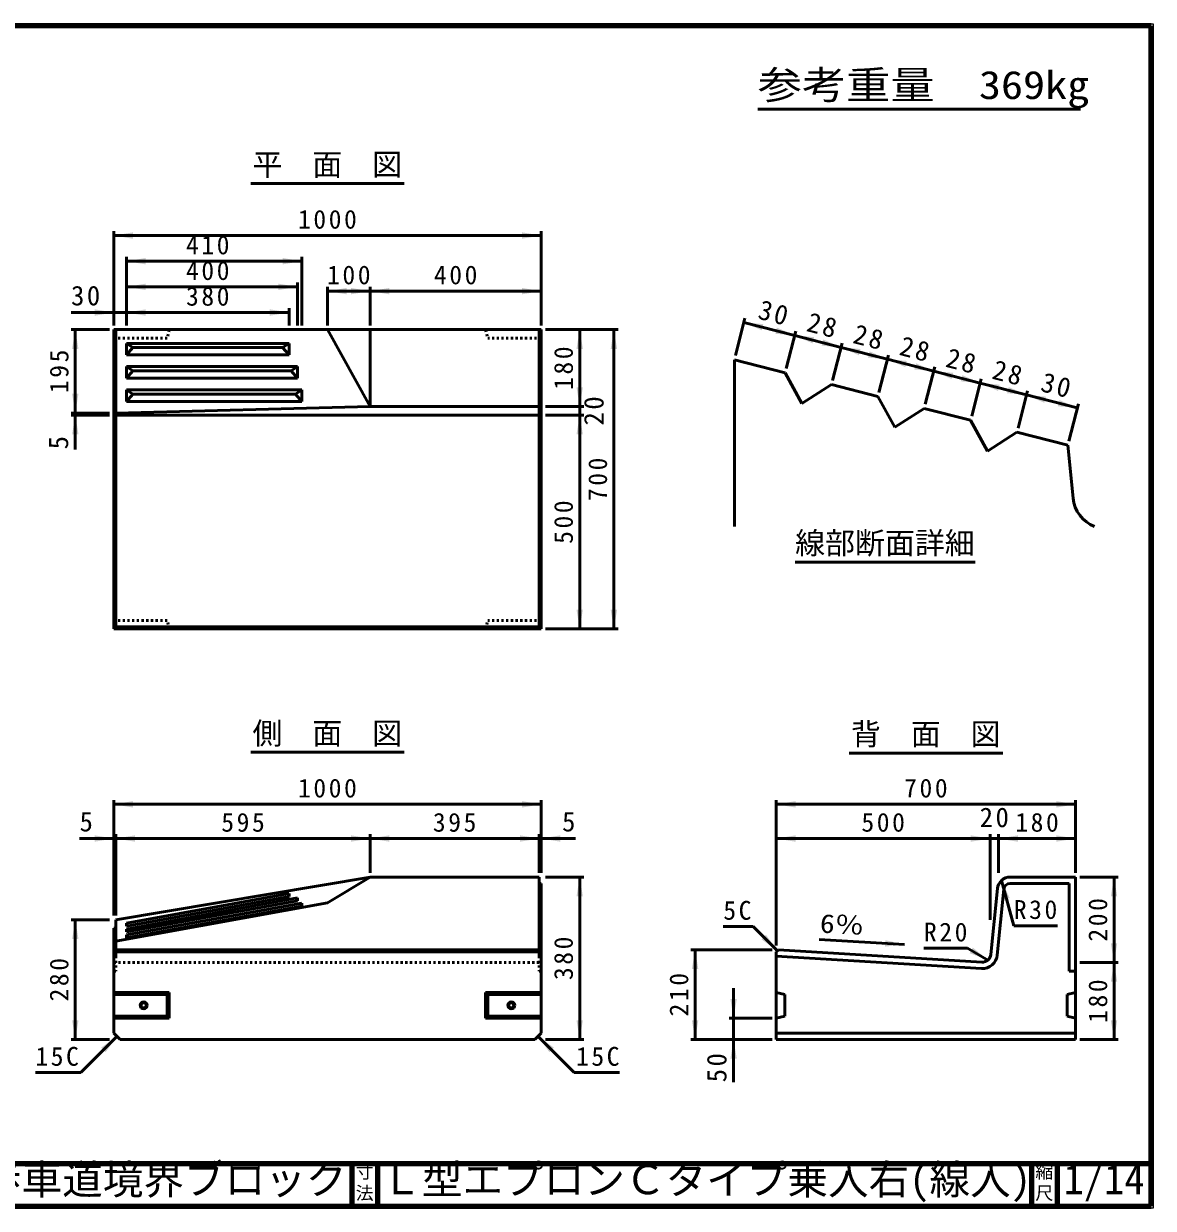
# Model space of a CAD drawing. Units: millimetres, scale not verified. Extents: x 100 to 4105, y 100 to 2870.
# Drawn here: x 1462 to 4105, y 100 to 2870 of the extents above; entities that cross this region are included whole.
import ezdxf
from ezdxf.enums import TextEntityAlignment as Align

# ---------------------------------------------------------------- set-up
doc = ezdxf.new("R2010")
doc.units = ezdxf.units.MM
doc.header["$LTSCALE"] = 5
doc.linetypes.add('USER1', pattern=[2.2, 1, -1.2])
doc.layers.add('V-nasSTD', color=7, linetype='Continuous', lineweight=50)
doc.styles.add('ＭＳ ゴシック', font='')
doc.styles.get('ＭＳ ゴシック').set_extended_font_data('MS Gothic')

msp = doc.modelspace()

# ---------------------------------------------------------------- hatches: boundary and pattern name
at = {"layer": 'V-nasSTD'}
for points in [[(1718.088, 2382.129), (1673.088, 2374.629), (1718.088, 2367.129)], [(2628.088, 2367.129), (2673.088, 2374.629), (2628.088, 2382.129)], [(1748.088, 2322.129), (1703.088, 2314.629), (1748.088, 2307.129)], [(2068.088, 2307.129), (2113.088, 2314.629), (2068.088, 2322.129)], [(1748.088, 2262.129), (1703.088, 2254.629), (1748.088, 2247.129)], [(2058.088, 2247.129), (2103.088, 2254.629), (2058.088, 2262.129)], [(2218.088, 2252.129), (2173.088, 2244.629), (2218.088, 2237.129)], [(2228.088, 2237.129), (2273.088, 2244.629), (2228.088, 2252.129)], [(2318.088, 2252.129), (2273.088, 2244.629), (2318.088, 2237.129)], [(2628.088, 2237.129), (2673.088, 2244.629), (2628.088, 2252.129)], [(1628.088, 2202.129), (1673.088, 2194.629), (1628.088, 2187.129)], [(1748.088, 2202.129), (1703.088, 2194.629), (1748.088, 2187.129)], [(2038.088, 2187.129), (2083.088, 2194.629), (2038.088, 2202.129)], [(3192.678, 2167.568), (3147.226, 2171.48), (3188.953, 2153.038)], [(1590.588, 2109.629), (1583.088, 2154.629), (1575.588, 2109.629)], [(2755.588, 2109.629), (2763.088, 2154.629), (2770.588, 2109.629)], [(2835.588, 2109.629), (2843.088, 2154.629), (2850.588, 2109.629)], [(3220.547, 2144.937), (3266, 2141.025), (3224.273, 2159.467)], [(3311.452, 2137.113), (3266, 2141.025), (3307.727, 2122.583)], [(3329.037, 2117.119), (3374.49, 2113.207), (3332.763, 2131.649)], [(3419.943, 2109.295), (3374.49, 2113.207), (3416.217, 2094.765)], [(3437.528, 2089.301), (3482.98, 2085.389), (3441.253, 2103.831)], [(3528.433, 2081.477), (3482.98, 2085.389), (3524.708, 2066.947)], [(3546.018, 2061.483), (3591.471, 2057.571), (3549.744, 2076.013)], [(3636.924, 2053.659), (3591.471, 2057.571), (3633.198, 2039.129)], [(3654.509, 2033.665), (3699.961, 2029.753), (3658.234, 2048.195)], [(3745.414, 2025.841), (3699.961, 2029.753), (3741.688, 2011.311)], [(1575.588, 2004.629), (1583.088, 1959.629), (1590.588, 2004.629)], [(2770.588, 2019.629), (2763.088, 1974.629), (2755.588, 2019.629)], [(3762.999, 2005.847), (3808.452, 2001.935), (3766.724, 2020.377)], [(3853.904, 1998.023), (3808.452, 2001.935), (3850.179, 1983.493)], [(3881.773, 1975.392), (3927.226, 1971.48), (3885.499, 1989.922)], [(1590.588, 1909.629), (1583.088, 1954.629), (1575.588, 1909.629)], [(2755.588, 1909.629), (2763.088, 1954.629), (2770.588, 1909.629)], [(2770.588, 1499.629), (2763.088, 1454.629), (2755.588, 1499.629)], [(2850.588, 1499.629), (2843.088, 1454.629), (2835.588, 1499.629)], [(1718.088, 1052.129), (1673.088, 1044.629), (1718.088, 1037.129)], [(2628.088, 1037.129), (2673.088, 1044.629), (2628.088, 1052.129)], [(3268.088, 1037.129), (3223.088, 1044.629), (3268.088, 1052.129)], [(3878.088, 1052.129), (3923.088, 1044.629), (3878.088, 1037.129)], [(1628.088, 957.129), (1673.088, 964.629), (1628.088, 972.129)], [(1723.088, 972.129), (1678.088, 964.629), (1723.088, 957.129)], [(1723.088, 972.129), (1678.088, 964.629), (1723.088, 957.129)], [(2228.088, 957.129), (2273.088, 964.629), (2228.088, 972.129)], [(2318.088, 972.129), (2273.088, 964.629), (2318.088, 957.129)], [(2623.088, 957.129), (2668.088, 964.629), (2623.088, 972.129)], [(2718.088, 957.129), (2673.088, 964.629), (2718.088, 972.129)], [(3268.088, 957.129), (3223.088, 964.629), (3268.088, 972.129)], [(3678.088, 972.129), (3723.088, 964.629), (3678.088, 957.129)], [(3788.088, 957.129), (3743.088, 964.629), (3788.088, 972.129)], [(3878.088, 972.129), (3923.088, 964.629), (3878.088, 957.129)], [(2755.588, 829.629), (2763.088, 874.629), (2770.588, 829.629)], [(3768.999, 825.347), (3750.108, 866.873), (3754.51, 821.465)], [(4005.588, 829.629), (4013.088, 874.629), (4020.588, 829.629)], [(1590.588, 729.629), (1583.088, 774.629), (1575.588, 729.629)], [(3199.072, 739.252), (3225.588, 702.129), (3188.465, 728.646)], [(3478.258, 726.981), (3522.722, 716.773), (3477.351, 712.009)], [(3025.588, 659.629), (3033.088, 704.629), (3040.588, 659.629)], [(3682.845, 709.523), (3718.066, 680.528), (3675.345, 696.533)], [(4020.588, 719.629), (4013.088, 674.629), (4005.588, 719.629)], [(4005.588, 629.629), (4013.088, 674.629), (4020.588, 629.629)], [(3130.588, 589.629), (3123.088, 544.629), (3115.588, 589.629)], [(1575.588, 539.629), (1583.088, 494.629), (1590.588, 539.629)], [(2770.588, 539.629), (2763.088, 494.629), (2755.588, 539.629)], [(3040.588, 539.629), (3033.088, 494.629), (3025.588, 539.629)], [(4020.588, 539.629), (4013.088, 494.629), (4005.588, 539.629)], [(1654.072, 465.006), (1680.588, 502.129), (1643.465, 475.613)], [(2692.105, 465.006), (2665.588, 502.129), (2702.711, 475.613)], [(3115.588, 449.629), (3123.088, 494.629), (3130.588, 449.629)]]:
    msp.add_hatch(color=256, dxfattribs=at).paths.add_polyline_path(points)

# ---------------------------------------------------------------- linework, layer by layer
at = {"layer": 'V-nasSTD', "lineweight": 100}
for p, q in [((4100, 2865), (105, 2865)), ((4100, 105), (4100, 2865)), ((105, 205), (4100, 205)), ((2230, 205), (2230, 105)), ((2290, 205), (2290, 105)), ((3820, 205), (3820, 105)), ((3880, 205), (3880, 105)), ((105, 105), (4100, 105))]:
    msp.add_line(p, q, dxfattribs=at)
at = {"layer": 'V-nasSTD'}
for p, q in [((3935, 2669.806), (3179.5, 2669.806)), ((1993.588, 2496.396), (2352.588, 2496.396)), ((1673.088, 2384.629), (1673.088, 2164.629)), ((2673.088, 2384.629), (2673.088, 2164.629)), ((1673.088, 2374.629), (2673.088, 2374.629)), ((1703.088, 2324.629), (1703.088, 2164.629)), ((1703.088, 2314.629), (2113.088, 2314.629)), ((2113.088, 2324.629), (2113.088, 2164.629)), ((1703.088, 2254.629), (2103.088, 2254.629)), ((2103.088, 2264.629), (2103.088, 2164.629)), ((2173.088, 2164.629), (2173.088, 2254.629)), ((2273.088, 2244.629), (2173.088, 2244.629)), ((2273.088, 2254.629), (2273.088, 2164.629)), ((2273.088, 2244.629), (2673.088, 2244.629)), ((1673.088, 2194.629), (1573.088, 2194.629)), ((1673.088, 2194.629), (1703.088, 2194.629)), ((1703.088, 2194.629), (2083.088, 2194.629)), ((2083.088, 2204.629), (2083.088, 2164.629)), ((3127.356, 2093.987), (3149.709, 2181.167)), ((3266, 2141.025), (3147.226, 2171.48)), ((1573.088, 2154.629), (1663.088, 2154.629)), ((1583.088, 2154.629), (1583.088, 1959.629)), ((1673.088, 2154.629), (2673.088, 2154.629)), ((1673.088, 2154.629), (1673.088, 1454.629)), ((1678.088, 2154.629), (1678.088, 1454.629)), ((2173.088, 2154.629), (2273.088, 1974.629)), ((2273.088, 1974.629), (2273.088, 2154.629)), ((2668.088, 2154.629), (2668.088, 1454.629)), ((2673.088, 2154.629), (2673.088, 1454.629)), ((2853.088, 2154.629), (2683.088, 2154.629)), ((2763.088, 2154.629), (2763.088, 1974.629)), ((2843.088, 2154.629), (2843.088, 1454.629)), ((3246.13, 2063.532), (3268.484, 2150.712)), ((3374.49, 2113.207), (3266, 2141.025)), ((2083.088, 2122.539), (1703.088, 2122.539)), ((1703.088, 2122.539), (1703.088, 2095.375)), ((1718.088, 2112.595), (1703.088, 2122.539)), ((1703.088, 2095.375), (1718.088, 2112.595)), ((2068.088, 2112.595), (1718.088, 2112.595)), ((2068.088, 2112.595), (2083.088, 2122.539)), ((2083.088, 2095.375), (2068.088, 2112.595)), ((2083.088, 2122.539), (2083.088, 2095.375)), ((3354.62, 2035.714), (3376.974, 2122.894)), ((3482.98, 2085.389), (3374.49, 2113.207)), ((2083.088, 2095.375), (1703.088, 2095.375)), ((3243.646, 2053.845), (3124.872, 2084.3)), ((3124.872, 1694.3), (3124.872, 2084.3)), ((3463.11, 2007.896), (3485.464, 2095.076)), ((3591.471, 2057.571), (3482.98, 2085.389)), ((2103.088, 2068.211), (1703.088, 2068.211)), ((1703.088, 2068.211), (1703.088, 2041.047)), ((1718.088, 2058.267), (1703.088, 2068.211)), ((1703.088, 2041.047), (1718.088, 2058.267)), ((2088.088, 2058.267), (1718.088, 2058.267)), ((2088.088, 2058.267), (2103.088, 2068.211)), ((2103.088, 2041.047), (2088.088, 2058.267)), ((2103.088, 2068.211), (2103.088, 2041.047)), ((3243.646, 2053.845), (3282.989, 1981.816)), ((3571.601, 1980.078), (3593.955, 2067.257)), ((3699.961, 2029.753), (3591.471, 2057.571)), ((2103.088, 2041.047), (1703.088, 2041.047)), ((3282.989, 1981.816), (3352.136, 2026.027)), ((3460.627, 1998.209), (3352.136, 2026.027)), ((3680.091, 1952.26), (3702.445, 2039.439)), ((3808.452, 2001.935), (3699.961, 2029.753)), ((2113.088, 2013.883), (1703.088, 2013.883)), ((1703.088, 2013.883), (1703.088, 1986.719)), ((1718.088, 2003.939), (1703.088, 2013.883)), ((1703.088, 1986.719), (1718.088, 2003.939)), ((2098.088, 2003.939), (1718.088, 2003.939)), ((2098.088, 2003.939), (2113.088, 2013.883)), ((2113.088, 1986.719), (2098.088, 2003.939)), ((2113.088, 2013.883), (2113.088, 1986.719)), ((3460.627, 1998.209), (3499.969, 1926.18)), ((3788.582, 1924.442), (3810.935, 2011.621)), ((3927.226, 1971.48), (3808.452, 2001.935)), ((2273.088, 1974.629), (1678.088, 1959.629)), ((2113.088, 1986.719), (1703.088, 1986.719)), ((2673.088, 1974.629), (2273.088, 1974.629)), ((2773.088, 1974.629), (2683.088, 1974.629)), ((2763.088, 1954.629), (2763.088, 1974.629)), ((3499.969, 1926.18), (3569.117, 1970.391)), ((3677.607, 1942.573), (3569.117, 1970.391)), ((3907.356, 1893.987), (3929.709, 1981.167)), ((1573.088, 1959.629), (1663.088, 1959.629)), ((1573.088, 1954.629), (1663.088, 1954.629)), ((1583.088, 1954.629), (1583.088, 1959.629)), ((1583.088, 1954.629), (1583.088, 1874.629)), ((1678.088, 1959.629), (1673.088, 1959.629)), ((1673.088, 1954.629), (2673.088, 1954.629)), ((2773.088, 1954.629), (2683.088, 1954.629)), ((2763.088, 1454.629), (2763.088, 1954.629)), ((3677.607, 1942.573), (3716.95, 1870.544)), ((3716.95, 1870.544), (3786.098, 1914.755)), ((3904.872, 1884.3), (3786.098, 1914.755)), ((3904.872, 1884.3), (3917.217, 1760.847)), ((3267.108, 1611.217), (3688.368, 1611.217)), ((2673.088, 1454.629), (1673.088, 1454.629)), ((1678.088, 1459.629), (2668.088, 1459.629)), ((2853.088, 1454.629), (2683.088, 1454.629)), ((1993.588, 1166.396), (2352.588, 1166.396)), ((3752.588, 1164.629), (3393.588, 1164.629)), ((1673.088, 1054.629), (1673.088, 784.629)), ((2673.088, 1054.629), (2673.088, 884.629)), ((3223.088, 1054.629), (3223.088, 714.629)), ((3923.088, 1054.629), (3923.088, 884.629)), ((1673.088, 1044.629), (2673.088, 1044.629)), ((3923.088, 1044.629), (3223.088, 1044.629)), ((1678.088, 974.629), (1678.088, 784.629)), ((2273.088, 974.629), (2273.088, 884.629)), ((2668.088, 974.629), (2668.088, 884.629)), ((3723.088, 974.629), (3723.088, 774.629)), ((3743.088, 974.629), (3743.088, 884.629)), ((1673.088, 964.629), (1593.088, 964.629)), ((1673.088, 964.629), (1678.088, 964.629)), ((1678.088, 964.629), (2273.088, 964.629)), ((2273.088, 964.629), (2668.088, 964.629)), ((2673.088, 964.629), (2668.088, 964.629)), ((2673.088, 964.629), (2753.088, 964.629)), ((3723.088, 964.629), (3223.088, 964.629)), ((3743.088, 964.629), (3723.088, 964.629)), ((3923.088, 964.629), (3743.088, 964.629)), ((2273.088, 874.629), (1678.088, 774.629)), ((2273.088, 874.629), (2173.088, 814.629)), ((2273.088, 874.629), (2668.088, 874.629)), ((2668.088, 874.629), (2668.088, 689.905)), ((2673.088, 859.629), (2668.088, 859.629)), ((2673.088, 859.629), (2673.088, 509.629)), ((2773.088, 874.629), (2683.088, 874.629)), ((2763.088, 874.629), (2763.088, 494.629)), ((3750.108, 866.873), (3778.578, 760.621)), ((3923.088, 874.629), (3770.238, 874.629)), ((3908.088, 859.629), (3770.238, 859.629)), ((3908.088, 654.629), (3908.088, 859.629)), ((3923.088, 494.629), (3923.088, 874.629)), ((3933.088, 874.629), (4023.088, 874.629)), ((4013.088, 874.629), (4013.088, 674.629)), ((2083.088, 836.106), (1703.088, 767.016)), ((2083.088, 836.106), (2083.088, 829.152)), ((3740.387, 847.614), (3725.002, 693.766)), ((3755.312, 846.122), (3739.928, 692.273)), ((2173.088, 814.629), (1678.088, 724.629)), ((2083.088, 829.152), (1703.088, 760.061)), ((2103.088, 825.834), (1703.088, 753.107)), ((2103.088, 818.879), (1703.088, 746.152)), ((2113.088, 813.743), (1703.088, 739.197)), ((2113.088, 806.788), (1703.088, 732.243)), ((2103.088, 825.834), (2103.088, 818.879)), ((2113.088, 813.743), (2113.088, 806.788)), ((1573.088, 774.629), (1663.088, 774.629)), ((1583.088, 774.629), (1583.088, 494.629)), ((1673.088, 509.629), (1673.088, 755.298)), ((1678.088, 755.298), (1673.088, 755.298)), ((1678.088, 774.629), (1678.088, 689.905)), ((1703.088, 767.016), (1703.088, 760.061)), ((1703.088, 753.107), (1703.088, 746.152)), ((3169.02, 758.698), (3099.02, 758.698)), ((3225.588, 702.129), (3169.02, 758.698)), ((3880.578, 760.621), (3778.578, 760.621)), ((1703.088, 739.197), (1703.088, 732.243)), ((3522.722, 716.773), (3323.088, 728.872)), ((1678.088, 704.629), (2668.088, 704.629)), ((1678.088, 699.629), (2668.088, 699.629)), ((3213.088, 704.629), (3023.088, 704.629)), ((3033.088, 704.629), (3033.088, 494.629)), ((3228.088, 704.629), (3223.088, 699.629)), ((3223.088, 699.629), (3223.088, 494.629)), ((3228.088, 704.629), (3703.891, 675.793)), ((3670.435, 708.028), (3568.435, 708.028)), ((3718.066, 680.528), (3670.435, 708.028)), ((1673.088, 689.905), (1678.088, 689.905)), ((2668.088, 689.905), (2673.088, 689.905)), ((3223.088, 689.905), (3702.984, 660.82)), ((3933.088, 674.629), (4023.088, 674.629)), ((4013.088, 674.629), (4013.088, 494.629)), ((3908.088, 654.629), (3923.088, 654.629)), ((3123.088, 614.629), (3123.088, 544.629)), ((1803.088, 604.629), (1673.088, 604.629)), ((1798.088, 599.629), (1673.088, 599.629)), ((1803.088, 604.629), (1798.088, 599.629)), ((1798.088, 549.629), (1798.088, 599.629)), ((1803.088, 604.629), (1803.088, 544.629)), ((2673.088, 604.629), (2543.088, 604.629)), ((2543.088, 604.629), (2543.088, 544.629)), ((2548.088, 599.629), (2543.088, 604.629)), ((2673.088, 599.629), (2548.088, 599.629)), ((2548.088, 549.629), (2548.088, 599.629)), ((3223.088, 604.629), (3243.088, 599.629)), ((3243.088, 599.629), (3243.088, 549.629)), ((3923.088, 604.629), (3903.088, 599.629)), ((3903.088, 599.629), (3903.088, 549.629)), ((1798.088, 549.629), (1673.088, 549.629)), ((1803.088, 544.629), (1673.088, 544.629)), ((1798.088, 549.629), (1803.088, 544.629)), ((2548.088, 549.629), (2543.088, 544.629)), ((2673.088, 544.629), (2543.088, 544.629)), ((2673.088, 549.629), (2548.088, 549.629)), ((3213.088, 544.629), (3113.088, 544.629)), ((3123.088, 544.629), (3123.088, 494.629)), ((3243.088, 549.629), (3223.088, 544.629)), ((3903.088, 549.629), (3923.088, 544.629)), ((1680.588, 502.129), (1595.735, 417.276)), ((1673.088, 509.629), (1688.088, 494.629)), ((2673.088, 509.629), (2658.088, 494.629)), ((2665.588, 502.129), (2750.441, 417.276)), ((3223.088, 509.629), (3923.088, 509.629)), ((1573.088, 494.629), (1663.088, 494.629)), ((2658.088, 494.629), (1688.088, 494.629)), ((2773.088, 494.629), (2683.088, 494.629)), ((3213.088, 494.629), (3023.088, 494.629)), ((3123.088, 494.629), (3123.088, 394.629)), ((3223.088, 494.629), (3923.088, 494.629)), ((3933.088, 494.629), (4023.088, 494.629)), ((1595.735, 417.276), (1489.735, 417.276)), ((2750.441, 417.276), (2856.441, 417.276))]:
    msp.add_line(p, q, dxfattribs=at)
at = {"layer": 'V-nasSTD', "linetype": 'USER1'}
for p, q in [((1798.088, 2134.629), (1673.088, 2134.629)), ((1803.088, 2154.629), (1798.088, 2134.629)), ((2543.088, 2154.629), (2548.088, 2134.629)), ((2673.088, 2134.629), (2548.088, 2134.629)), ((1798.088, 1474.629), (1673.088, 1474.629)), ((1803.088, 1454.629), (1798.088, 1474.629)), ((2543.088, 1454.629), (2548.088, 1474.629)), ((2673.088, 1474.629), (2548.088, 1474.629)), ((1673.088, 674.617), (2673.088, 674.617)), ((1678.088, 689.905), (1678.088, 654.629)), ((2668.088, 689.905), (2668.088, 654.629)), ((1673.088, 654.629), (1678.088, 654.629)), ((2673.088, 654.629), (2668.088, 654.629))]:
    msp.add_line(p, q, dxfattribs=at)
at = {"layer": 'V-nasSTD', "lineweight": 13}
msp.add_lwpolyline([(100, 100), (100, 2870), (4105, 2870), (4105, 100)], close=True, dxfattribs=at)
at = {"layer": 'V-nasSTD'}
for centre, radius in [((1743.088, 574.629), 8), ((2603.088, 574.629), 8), ((1743.088, 574.629), 6), ((2603.088, 574.629), 6)]:
    msp.add_circle(centre, radius, dxfattribs=at)
for centre, radius, start, end in [((3996.82, 1768.807), 80, 185.71059, 248.64485), ((3770.238, 844.629), 30, 90, 174.28941), ((3770.238, 844.629), 15, 90, 174.28941), ((3705.101, 695.756), 20, 266.53177, 354.28941), ((3705.101, 695.756), 35, 266.53177, 354.28941)]:
    msp.add_arc(centre, radius, start, end, dxfattribs=at)

# ---------------------------------------------------------------- texts
at = {"layer": 'V-nasSTD', "style": 'ＭＳ ゴシック', "width": 1.15}
msp.add_text('参考重量\u3000369kg', height=65.98, dxfattribs=at).set_placement((3179.5, 2759.806), align=Align.TOP_LEFT)
at = {"layer": 'V-nasSTD', "style": 'ＭＳ ゴシック'}
for s, height, p in [('平\u3000面\u3000図', 51.32, (1997.588, 2566.396)), ('線部断面詳細', 51.32, (3267.108, 1681.217)), ('側\u3000面\u3000図', 51.32, (1997.588, 1236.396)), ('背\u3000面\u3000図', 51.32, (3397.58, 1234.629)), ('5', 45.82, (1593.088, 1027.129)), ('5', 45.82, (2721.838, 1027.129)), ('歩車道境界ブロック', 69.65, (1362.5, 202.47)), ('寸', 30.79, (2238.982, 200.999)), ('Ｌ型エプロンＣタイプ乗入右(線入)', 69.65, (2298.985, 202.508)), ('縮', 30.79, (3828.982, 200.999)), ('1/14', 69.65, (3895, 202.582)), ('法', 30.79, (2238.976, 151.01)), ('尺', 30.79, (3828.976, 151.01))]:
    msp.add_text(s, height=height, dxfattribs=at).set_placement(p, align=Align.TOP_LEFT)
msp.add_text('5', height=45.82, rotation=90, dxfattribs=at).set_placement((1520.588, 1874.629), align=Align.TOP_LEFT)
at = {"layer": 'V-nasSTD', "style": 'ＭＳ ゴシック', "width": 1.15}
msp.add_text('6％', height=43.99, rotation=356.532, dxfattribs=at).set_placement((3326.718, 788.762), align=Align.TOP_LEFT)
at = {"layer": 'V-nasSTD', "attachment_point": 1, "style": 'ＭＳ ゴシック'}
for s, insert, char_height in [('\\T1.2;1000', (2104.088, 2434.629), 43.99), ('\\T1.2;410', (1842.088, 2374.629), 43.99), ('\\T1.2;400', (1842.088, 2314.629), 43.99), ('\\T1.2;100', (2172.088, 2304.629), 43.99), ('\\T1.2;400', (2422.088, 2304.629), 43.99), ('\\T1.19;30', (1573.088, 2257.129), 45.82), ('\\T1.2;380', (1842.088, 2254.629), 43.99), ('\\T1.2;1000', (2104.088, 1104.629), 43.99), ('\\T1.2;700', (3522.088, 1104.629), 43.99), ('\\T1.19;20', (3698.838, 1037.129), 45.82), ('\\T1.2;595', (1924.588, 1024.629), 43.99), ('\\T1.2;395', (2419.588, 1024.629), 43.99), ('\\T1.2;500', (3422.088, 1024.629), 43.99), ('\\T1.2;180', (3782.088, 1024.629), 43.99), ('\\T1.2;5C', (3099.02, 818.698), 43.99), ('\\T1.2;R30', (3778.578, 820.621), 43.99), ('\\T1.2;R20', (3568.435, 768.028), 43.99), ('\\T1.2;15C', (1489.735, 477.276), 43.99), ('\\T1.2;15C', (2754.441, 477.276), 43.99)]:
    msp.add_mtext(s, dxfattribs=dict(at, insert=insert, char_height=char_height))
for s, insert, char_height, rotation in [('\\T1.19;30', (3188.959, 2225.301), 45.82, 345.619), ('\\T1.19;28', (3302.592, 2196.164), 45.82, 345.619), ('\\T1.19;28', (3411.082, 2168.346), 45.82, 345.619), ('\\T1.19;28', (3519.572, 2140.528), 45.82, 345.619), ('\\T1.2;180', (2703.088, 2013.629), 43.99, 90), ('\\T1.19;28', (3628.063, 2112.71), 45.82, 345.619), ('\\T1.2;195', (1523.088, 2006.129), 43.99, 90), ('\\T1.19;28', (3736.553, 2084.892), 45.82, 345.619), ('\\T1.19;30', (3850.185, 2055.756), 45.82, 345.619), ('\\T1.19;20', (2773.088, 1930.379), 45.82, 90), ('\\T1.2;700', (2783.088, 1753.629), 43.99, 90), ('\\T1.2;500', (2703.088, 1653.629), 43.99, 90), ('\\T1.2;200', (3953.088, 723.629), 43.99, 90), ('\\T1.2;380', (2703.088, 633.629), 43.99, 90), ('\\T1.2;280', (1523.088, 583.629), 43.99, 90), ('\\T1.2;210', (2973.088, 548.629), 43.99, 90), ('\\T1.2;180', (3953.088, 533.629), 43.99, 90), ('\\T1.19;50', (3060.588, 394.629), 45.82, 90)]:
    msp.add_mtext(s, dxfattribs=dict(at, insert=insert, char_height=char_height, rotation=rotation))

doc.saveas('drawing.dxf')
